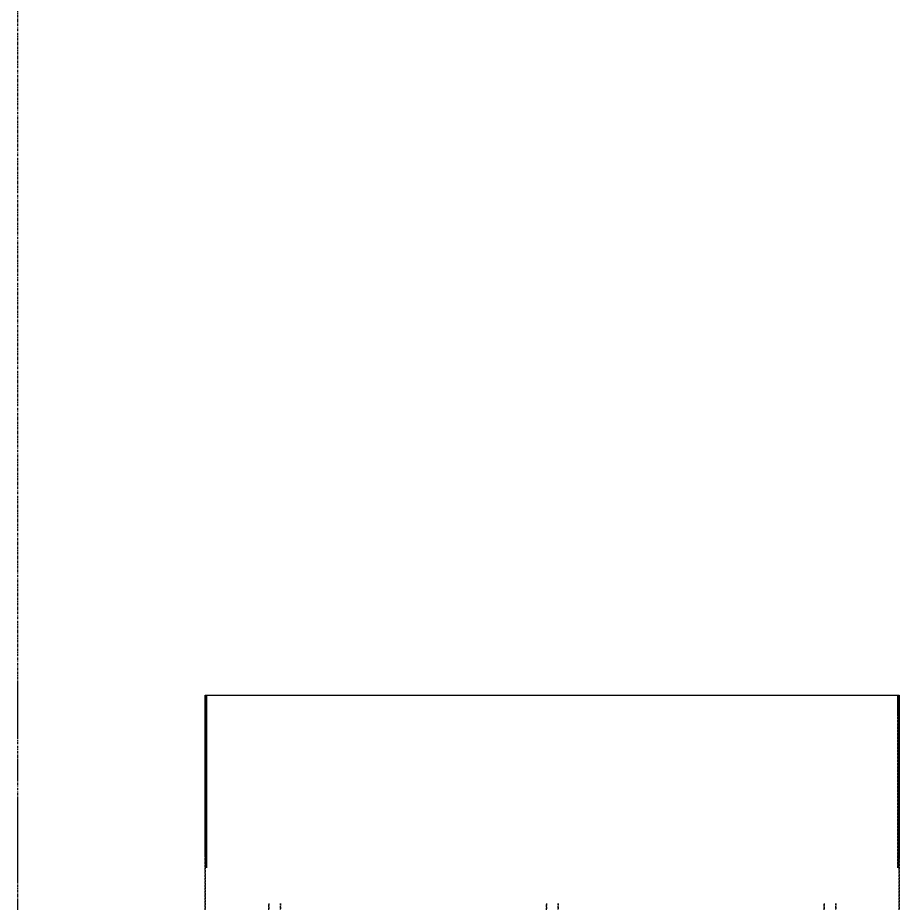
# Model space of a CAD drawing. Header units: millimetres. Extents: x -4391136 to -1798569, y -886572 to -291056.
# Drawn here: x -2734843 to -2732938, y -495629 to -493716 of the extents above; entities that cross this region are included whole.
import ezdxf
from ezdxf.enums import TextEntityAlignment as Align

# ---------------------------------------------------------------- set-up
doc = ezdxf.new("R2010")
doc.units = ezdxf.units.MM
for name, pattern in [('CENTER', [50.8, 31.75, -6.35, 6.35, -6.35]), ('TA_GL_000.70000', [1.925, 0.7, -0.175, 0.175, -0.175, 0.7]), ('Xref-C-1-PP17-AR-2214-01-B$0$DPA_Grid _ Level 100', [10, 5.5, -1.6, 1.3, -1.6]), ('Xref-C-1-PP17-AR-2214-01-B$0$Hidden', [7.1438, 4.7625, -2.3813])]:
    doc.linetypes.add(name, pattern=pattern)
doc.layers.add('000 - 0_HIDE_OBJ_FRAMING_DEF_DIMS', color=250, linetype='Continuous', plot=False)
for name, color, linetype in [('000 - 0_SYM_DWG_GRID-BUBBLE_MAIN_COLOR_1', 1, 'Continuous'), ('000 - 0_SYM_DWG_GRIDLINE_MAIN_COLOR_251', 251, 'Continuous'), ('000 - GRID', 251, 'CENTER'), ('_PP-Dim', 1, 'Continuous'), ('Xref-C-1-PP17-AR-2214-01-B$0$A-DETL', 251, 'Continuous'), ('Xref-C-1-PP17-AR-2214-01-B$0$A-DETL-MBND', 251, 'Xref-C-1-PP17-AR-2214-01-B$0$Hidden')]:
    doc.layers.add(name, color=color, linetype=linetype)
doc.styles.add('Arial', font='arial.ttf', dxfattribs={"height": 1500})
doc.styles.add('TA', font='', dxfattribs={"height": 4.5})
doc.styles.get('TA').set_extended_font_data('Cordia New')

# ---------------------------------------------------------------- blocks, each defined once
blk = doc.blocks.new('*U1278')
at = {"layer": '000 - 0_SYM_DWG_GRIDLINE_MAIN_COLOR_251', "color": 0, "linetype": 'ByBlock', "ltscale": 5}
blk.add_line((30, 0), (-560.5, 0), dxfattribs=at)
at = {"style": 'TA', "flags": 1}
blk.add_attdef('LOCATION', (6, -6), '', height=4.5, rotation=270, dxfattribs=at)
at = {"layer": '000 - 0_SYM_DWG_GRID-BUBBLE_MAIN_COLOR_1', "style": 'Arial'}
blk.add_attdef('GRID-HEAD', text='', height=4, rotation=180, dxfattribs=at).set_placement((73.75, 0), align=Align.MIDDLE_CENTER)
blk = doc.blocks.new('W-1-PP17-ENT2_REV00_20260526-152343_LOPF_MAIN_DIMS')
at = {"layer": '000 - GRID', "linetype": 'TA_GL_000.70000', "xscale": 50.00000000000036, "yscale": 50.00000000000036, "zscale": 50.00000000000036, "rotation": 180}
blk.add_blockref('*U1278', (-26525, -5300), dxfattribs=at)
blk = doc.blocks.new('Xref-C-1-PP17-AR-2214-01-B$0$DPA_RF_LEDGE - Ledge-27910332-ENTRANCE 2 - LOWER ROOF FLOOR PLAN01-flat-1')
at = {"layer": 'Xref-C-1-PP17-AR-2214-01-B$0$A-DETL-MBND'}
for p, q in [((-625, 200), (-625, 600)), ((-625, 600), (-625, 575)), ((-625, 600), (-622, 600)), ((-625, 600), (-622, 600)), ((-622, 575), (-622, 600)), ((-622, 600), (-622, 227)), ((-622, 227), (-622, 600)), ((-622, 600), (-622, 575)), ((-622, 600), (872, 600)), ((-622, 600), (872, 600)), ((-622, 578), (-622, 597)), ((-622, 597), (-622, 227)), ((872, 227), (872, 600)), ((872, 600), (872, 575)), ((872, 600), (875, 600)), ((872, 600), (875, 600)), ((872, 575), (872, 600)), ((872, 600), (872, 227)), ((872, 227), (872, 597)), ((872, 597), (872, 578)), ((875, 575), (875, 600)), ((875, 600), (875, 200)), ((-625, 575), (-625, 565)), ((-622, 555), (-622, 580)), ((-622, 580), (-622, 555)), ((-622, 578), (-622, 557)), ((-622, 557), (-622, 578)), ((-622, 562), (-622, 578)), ((-622, 565), (-622, 575)), ((-622, 575), (-622, 565)), ((872, 555), (872, 580)), ((872, 580), (872, 555)), ((872, 578), (872, 557)), ((872, 557), (872, 578)), ((872, 578), (872, 562)), ((872, 575), (872, 565)), ((872, 565), (872, 575)), ((875, 565), (875, 575)), ((-625, 565), (-625, 100)), ((-622, 227), (-622, 565)), ((-622, 565), (-622, 227)), ((-622, 227), (-622, 562)), ((872, 565), (872, 227)), ((872, 227), (872, 565)), ((872, 562), (872, 227)), ((875, 100), (875, 565)), ((-625, 100), (-625, 200)), ((875, 200), (875, 100)), ((-487.5, 100), (-487.5, 150)), ((-487.5, 150), (-487.5, 125)), ((-462.5, 125), (-462.5, 150)), ((-462.5, 150), (-462.5, 100)), ((112.5, 100), (112.5, 150)), ((112.5, 150), (112.5, 125)), ((137.5, 125), (137.5, 150)), ((137.5, 150), (137.5, 100)), ((712.5, 100.5), (712.5, 150)), ((712.5, 150), (712.5, 125)), ((737.5, 125), (737.5, 150)), ((737.5, 150), (737.5, 100)), ((-575, 125), (-487.5, 125)), ((-575, 125), (825, 125)), ((-462.5, 125), (112.5, 125)), ((137.5, 125), (712.5, 125)), ((737.5, 125), (825, 125)), ((-622, 100), (-625, 100)), ((-625, 100), (-622, 100)), ((620, 100), (-622, 100)), ((-622, 100), (620, 100)), ((-622, 100), (620, 100)), ((-622, 100), (620, 100)), ((-462.5, 100), (-487.5, 100)), ((-487.5, 100), (-462.5, 100)), ((137.5, 100), (112.5, 100)), ((112.5, 100), (137.5, 100)), ((737.5, 100), (720, 100)), ((720, 100), (737.5, 100)), ((872, 100), (720, 100)), ((720, 100), (872, 100)), ((720, 100), (872, 100)), ((720, 100), (872, 100)), ((875, 100), (872, 100)), ((872, 100), (875, 100))]:
    blk.add_line(p, q, dxfattribs=at)
blk = doc.blocks.new('W-1-PP17-ENT2_REV00_20260526-152612_EX_LOPF-1')
at = {"layer": '000 - 0_HIDE_OBJ_FRAMING_DEF_DIMS', "linetype": 'Xref-C-1-PP17-AR-2214-01-B$0$DPA_Grid _ Level 100'}
blk.add_line((-29475.6, -5300), (7016, -5300), dxfattribs=at)
at = {"layer": 'Xref-C-1-PP17-AR-2214-01-B$0$A-DETL', "lineweight": 25}
for p, q in [((1120, -5705), (1470, -5705)), ((1470, -5705), (1470, -7205)), ((1470, -7205), (1120, -7205))]:
    blk.add_line(p, q, dxfattribs=at)
at = {"rotation": 270}
blk.add_blockref('Xref-C-1-PP17-AR-2214-01-B$0$DPA_RF_LEDGE - Ledge-27910332-ENTRANCE 2 - LOWER ROOF FLOOR PLAN01-flat-1', (870, -6330), dxfattribs=at)

msp = doc.modelspace()

# ---------------------------------------------------------------- block references
at = {"layer": '_PP-Dim', "rotation": 90}
msp.add_blockref('W-1-PP17-ENT2_REV00_20260526-152343_LOPF_MAIN_DIMS', (-2740142.7, -496648.9), dxfattribs=at)

# ---------------------------------------------------------------- next in the draw order: block references
msp.add_blockref('W-1-PP17-ENT2_REV00_20260526-152612_EX_LOPF-1', (-2740142.7, -496648.9), dxfattribs=at)

doc.saveas('drawing.dxf')
